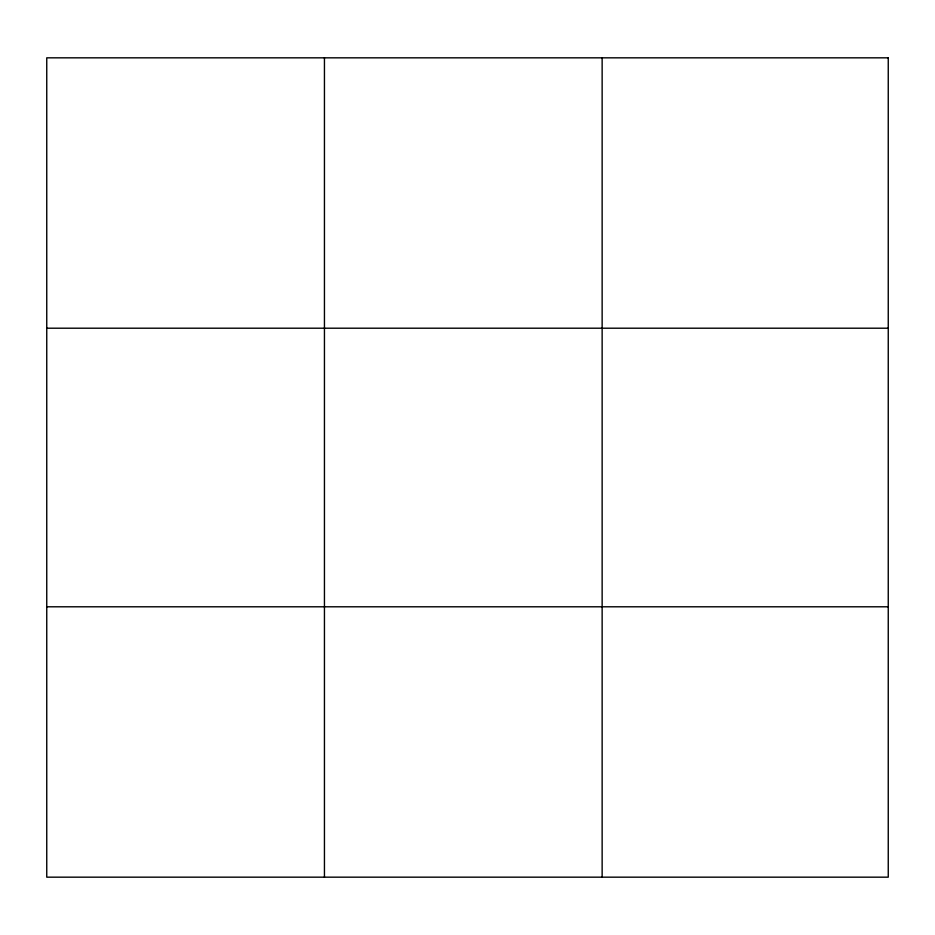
<?xml version="1.0" encoding="UTF-8"?>
<svg xmlns="http://www.w3.org/2000/svg" width="935" height="935" viewBox="0 0 935 935"><rect width="100%" height="100%" fill="white"/><g stroke="black" fill="none" stroke-linecap="round" stroke-linejoin="round"><path stroke-width="1.4" d="M324.445 57.83L324.445 877.17M602.14 57.83L602.14 877.17M46.75 328.208L888.25 328.208M46.75 606.792L888.25 606.792M888.25 57.83L888.25 877.17L46.75 877.17L46.75 57.83L888.25 57.83"/></g></svg>
